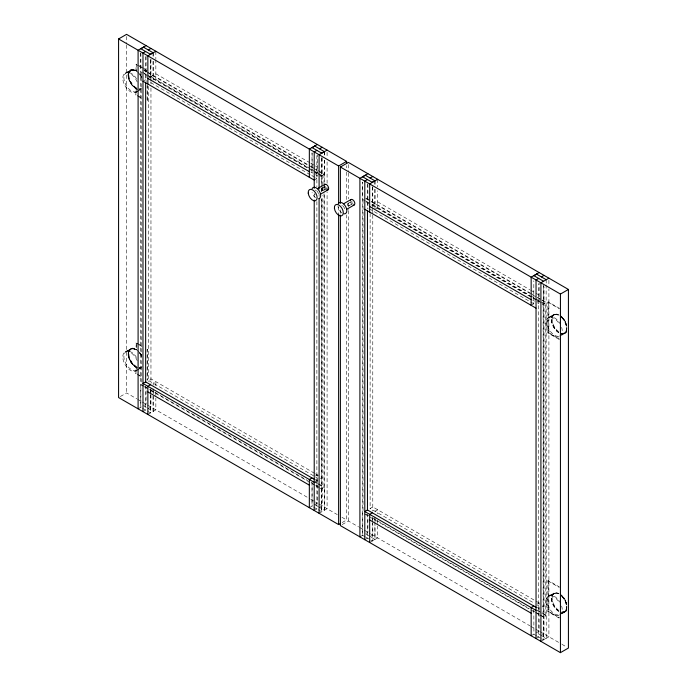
<?xml version="1.0" encoding="UTF-8"?>
<svg xmlns="http://www.w3.org/2000/svg" width="687" height="687" viewBox="0 0 687 687"><rect width="100%" height="100%" fill="white"/><g stroke="black" fill="none" stroke-linecap="round" stroke-linejoin="round"><path stroke-width="0.52" stroke-dasharray="3.44 2.58" d="M136.619 88.048A10.571 6.106 60 0 1 131.792 83.496L130.427 81.143A10.253 5.917 60 0 1 129.482 72.221L130.461 70.873L129.044 72.479A10.253 5.917 60 0 0 129.989 81.401L131.346 83.754A10.571 6.106 60 0 0 136.816 88.614M136.619 366.721A10.571 6.106 60 0 1 131.792 362.169L130.427 359.816A10.253 5.917 60 0 1 129.482 350.885L130.461 349.546L129.044 351.151A10.253 5.917 60 0 0 129.989 360.074L131.346 362.427A10.571 6.106 60 0 0 136.816 367.287M558.557 331.581A10.571 6.106 60 0 1 555.019 327.845L553.653 325.492A10.253 5.917 60 0 1 552.709 316.561L553.688 315.221L552.271 316.819A10.253 5.917 60 0 0 553.207 325.75L554.572 328.103A10.571 6.106 60 0 0 558.11 331.83M561.966 317.892A10.571 6.106 60 0 1 563.641 319.962L564.997 322.315A10.253 5.917 60 0 1 565.942 331.246L564.963 332.585L566.389 330.988M558.557 610.254A10.571 6.106 60 0 1 555.019 606.518L553.653 604.165A10.253 5.917 60 0 1 552.709 595.234L553.688 593.894L552.271 595.492A10.253 5.917 60 0 0 553.207 604.423L554.572 606.776A10.571 6.106 60 0 0 558.11 610.503M561.966 596.556A10.571 6.106 60 0 1 563.641 598.635L564.997 600.988A10.253 5.917 60 0 1 565.942 609.919L564.963 611.258L566.389 609.661M131.054 69.731L130.616 69.988L132.299 69.636L135.88 70.77L136.327 64.063L136.327 70.512L132.746 69.378L129.285 71.001A10.872 6.277 60 0 0 128.881 79.726L131.612 84.741L135.476 88.408L136.327 88.348L135.88 95.055L135.88 88.606M135.88 367.27L131.612 363.414L128.881 358.399A10.872 6.277 60 0 1 129.285 349.674L132.299 348.309L135.88 349.443L136.327 342.736L136.327 349.185L132.746 348.051L129.723 349.417A10.872 6.277 60 0 0 129.328 358.142L132.05 363.157L136.327 367.021L135.88 373.728L136.327 367.021M566.526 330.971A10.983 6.346 60 0 1 562.73 334.062L565.702 332.714A10.872 6.277 60 0 0 566.586 331.108M564.37 333.727L566.148 332.456A10.872 6.277 60 0 0 567.024 330.851M566.526 609.644A10.983 6.346 60 0 1 562.73 612.735L566.148 611.129A10.872 6.277 60 0 0 567.024 609.524M125.274 73.131L130.599 70.057M126.382 72.856L130.822 70.289M135.88 70.77L136.327 70.512M143.866 80.714L145.644 79.683M149.191 77.64L153.184 75.33M137.391 91.131L140.947 89.078A10.683 6.166 60 0 1 139.324 89.43M135.837 92.393L138.499 90.856M139.384 90.341L141.161 89.319A10.983 6.346 60 0 1 139.504 89.714M315.548 173.682L317.325 172.66L317.325 154.918M318.184 173.665L321.653 175.666L324.316 174.129L324.316 160.183M315.11 179.573L316.879 178.551L315.256 177.615M320.434 176.499L323.981 174.455L318.407 171.235M321.353 188.599L324.899 186.546M322.615 190.788L327.055 188.229M347.528 203.713L351.959 201.145M348.79 205.902L352.337 203.85M372.225 204.872L374.999 203.395M125.274 351.804L131.054 348.403M126.382 351.529L130.822 348.962M375.883 208.522L377.661 207.491L377.661 190.797M135.88 349.443L136.327 349.185M137.391 369.804L140.947 367.751A10.683 6.166 60 0 1 139.324 368.103M135.837 371.057L138.499 369.52M139.384 369.013L141.161 367.983A10.983 6.346 60 0 1 139.504 368.387M120.354 396.519L126.563 392.938L136.79 398.838M138.096 408.817L143.42 405.742L147.001 407.812M144.313 405.227L146.082 404.205L146.082 387.082M142.982 411.633L145.644 410.096L145.644 386.094M148.298 408.559L150.96 407.022L150.96 395.248M147.808 411.35L150.41 412.853L153.072 411.315L153.072 394.14M147.86 414.45L155.846 409.838L155.846 398.031M532.047 304.822L533.816 303.8L533.816 280.837M537.371 301.748L539.14 300.726L539.14 282.984M541.734 302.735L543.469 303.731L546.131 302.194L541.794 299.695M542.249 304.564L545.796 302.52L542.086 300.374M559.106 339.404L547.874 332.92L547.874 302.186L548.32 301.928L559.553 308.411M548.501 317.48L553.825 314.406M549.609 317.196L554.04 314.637M547.874 332.92L548.32 332.663L559.553 339.146M315.548 475.919L317.325 474.897L317.325 503.073L309.339 507.684M559.733 335.986L564.164 333.427M561.726 335.196L564.388 333.659M315.11 481.81L316.879 480.788L315.256 479.852M320.434 478.736L322.203 477.714L320.58 476.778M323.981 193.717L323.981 486.937L321.318 488.474L321.318 198.466M319.919 488.174L321.653 489.178L324.316 487.641L324.316 510.175M314.217 510.501L316.879 508.964L316.879 200.681M319.541 507.427L322.203 505.89L322.203 195.469M319.103 513.318L327.089 508.706L327.089 191.862M342.169 522.541L346.609 519.973L346.609 214.911M342.169 524.585L348.378 521.004L358.605 526.903M374.999 511.265L377.661 509.728L377.661 513.902M359.911 536.882L365.235 533.808M366.128 533.292L367.897 532.27L367.897 515.147M364.797 539.699L367.459 538.161L367.459 514.159M370.121 536.624L372.783 535.087L372.783 517.345M372.225 540.918L374.887 539.381L374.887 522.206M369.675 542.515L377.661 537.904L377.661 526.096M559.106 618.068L547.874 611.593L547.874 580.858L548.32 580.601L559.553 587.084M548.501 596.144L553.825 593.079M549.609 595.869L554.04 593.31M537.371 603.985L539.14 602.963L539.14 631.138L536.478 632.675L540.927 635.243M542.249 606.801L544.018 605.779L541.579 604.371M547.874 611.593L548.32 611.336L559.553 617.819M540.351 614.925L543.134 616.54L545.796 615.002L545.796 302.52M539.999 615.234L543.469 617.244L546.131 615.707L541.794 613.199M559.733 614.659L564.164 612.1M561.726 613.869L564.388 612.332M564.37 612.4L564.817 612.143L561.193 612.16M531.154 635.741L533.816 634.213M536.04 638.567L538.702 637.029L538.702 283.662M541.356 635.492L544.018 633.955L544.018 286.848M546.131 638.24L543.469 639.777L543.469 617.244M540.918 641.383L548.904 636.772L548.904 288.892M130.015 71.13L131.835 70.117A10.571 6.106 60 0 1 136.679 71.19M142.183 87.988L140.371 89.001A10.571 6.106 60 0 1 138.688 89.13M130.015 349.803L131.835 348.781A10.571 6.106 60 0 1 136.679 349.863M142.183 366.652L140.371 367.674A10.571 6.106 60 0 1 138.688 367.803M553.241 315.479L555.062 314.457A10.571 6.106 60 0 1 558.608 314.852M565.41 332.328L563.598 333.35A10.571 6.106 60 0 1 561.914 333.47M553.241 594.152L555.062 593.13A10.571 6.106 60 0 1 558.608 593.525M563.598 612.023L565.41 611.001M564.817 333.47L561.193 333.496M136.327 88.348L132.05 84.492L129.328 79.469A10.872 6.277 60 0 1 129.723 70.752M155.846 73.792L309.897 162.742M310.833 163.274L314.543 165.421M315.47 165.953L317.325 167.027M377.661 201.858L529.857 289.734M530.793 290.266L539.14 295.092M138.911 65.557L141.505 67.051M142.372 67.549L146.692 70.048M135.88 64.32L138.473 65.815M139.332 66.313L143.652 68.803M144.519 69.301L147.104 70.795M547.874 302.186L559.106 308.661M143.531 69.756L147.001 71.766M147.868 72.264L310.026 165.885M310.953 166.417L317.377 170.127M318.244 170.625L324.316 174.129M366.214 198.328L529.986 292.877M530.914 293.409L534.623 295.556M537.457 297.188L540.927 299.197M143.866 70.46L146.649 72.075M147.576 72.607L308.197 165.344M309.124 165.876L312.843 168.023M313.77 168.555L317.48 170.702M365.682 198.526L370.327 201.205M371.255 201.746L531.867 294.474M532.794 295.015L536.513 297.153M537.44 297.694L541.158 299.841M150.96 76.609L309.897 168.375M310.833 168.908L314.543 171.054M315.47 171.587L319.764 174.069M320.58 174.541L322.203 175.477M372.783 204.674L529.857 295.367M530.793 295.899L539.14 300.726M541.579 302.134L544.018 303.542M142.604 72.298L146.941 74.797M147.808 75.304L310.146 169.028M313.847 171.166L317.317 173.167M365.286 200.862L362.684 199.359L362.684 182.192M366.154 201.36L370.491 203.867M372.337 204.932L536.53 299.73M537.397 300.228L540.867 302.228M146.778 75.218L141.204 71.998L141.204 384.48L143.987 386.094M147.705 75.75L308.317 168.487M309.253 169.019L317.609 173.845M318.536 174.378L321.318 175.992L321.318 186.692M365.802 201.677L370.448 204.357M371.375 204.889L536.633 300.305M537.56 300.837L541.279 302.984M310.953 172.051L312.808 173.124M315.479 174.67L317.918 176.078M532.769 300.116L534.623 301.189M537.294 302.727L538.917 303.671M310.146 174.661L150.522 82.5L150.522 79.374M314.44 177.143L312.001 175.735L312.001 152.78M369.082 208.685L533.816 303.8M137.185 95.295L141.505 97.786M137.606 96.051L141.926 98.542M137.185 343.234L141.505 345.724M135.88 342.993L138.473 344.488M139.332 344.986L141.926 346.48M547.874 580.858L559.106 587.333M314.543 473.291L150.96 378.846L148.298 380.383L314.663 476.434M315.47 473.824L319.764 476.306M539.14 602.963L372.783 506.912L370.121 508.449L534.623 603.426M137.185 373.968L141.505 376.459M315.479 476.907L317.918 478.315M537.294 604.964L538.917 605.908M137.606 374.724L141.926 377.215M315.47 479.457L317.325 480.531M537.286 607.523L539.14 608.596M315.625 482.111L317.48 483.184M318.407 483.717L323.981 486.937M537.44 610.176L541.158 612.315M542.086 612.856L545.796 615.002M314.775 482.128L317.377 483.631M318.244 484.137L324.316 487.641M537.457 610.7L540.927 612.701M144.914 386.626L148.632 388.773M149.56 389.306L307.39 480.428M311.108 482.575L319.464 487.401M365.802 514.159L368.593 515.765M372.302 517.904L529.205 608.493M532.923 610.64L534.778 611.713M535.705 612.246L539.424 614.393M143.471 386.309L140.869 384.806L140.869 407.339M144.339 386.807L148.675 389.306M150.522 390.371L310.146 482.532M314.715 485.168L312.113 483.665L312.113 506.207M315.582 485.675L319.051 487.676M364.419 513.867L368.756 516.375M369.623 516.873L533.816 611.67M535.662 612.735L539.132 614.736M137.718 399.379L141.436 401.526M142.364 402.058L146.082 404.205M147.714 405.141L309.897 498.788M310.833 499.32L314.543 501.467M315.47 501.999L317.325 503.073M318.948 504.009L337.308 514.606M341.954 517.294L346.609 519.973M359.533 527.436L363.251 529.583M364.179 530.124L370.336 533.679M371.152 534.151L529.857 625.78M530.793 626.312L539.14 631.138M539.956 631.602L560.987 643.745M561.914 644.286L566.56 646.965M147.868 408.31L153.184 411.376L153.184 396.347M314.775 504.67L317.918 506.482M318.244 506.671L324.427 510.243L324.427 194.473M366.051 534.28L374.999 539.441L374.999 524.413M541.794 635.741L546.242 638.309L546.131 285.028M142.389 408.215L146.941 410.843M313.633 507.083L317.317 509.213M318.184 509.711L321.765 511.781L321.765 198.148M365.286 536.908L362.573 535.345L362.573 182.107M365.827 537.225L370.491 539.913M370.705 540.042L372.337 540.978L372.225 522.67M536.53 635.776L533.928 634.273L533.816 610.211M537.397 636.274L541.141 638.438M541.734 638.781L543.58 639.846L543.58 285.543M559.948 315.058L563.821 318.716L566.543 323.732M559.948 593.723L563.821 597.389L566.543 602.405M561.519 316.896L563.374 318.974L566.105 323.989A10.872 6.277 60 0 1 566.792 326.591M561.519 595.569L564.937 600.069L566.105 602.662A10.872 6.277 60 0 1 566.792 605.264M141.762 76.927L140.852 75.364A10.571 6.106 60 0 0 139.186 73.286M141.78 77.966L140.414 75.613A10.571 6.106 60 0 0 139.324 74.187M141.762 355.6L140.852 354.028A10.571 6.106 60 0 0 139.186 351.959M140.414 354.286L141.78 356.639M548.904 280.322L548.904 284.607M548.32 301.928L548.32 332.663M548.32 580.601L548.32 611.336M546.131 279.661L546.242 284.006M543.469 285.491L543.469 303.731M543.134 304.058L543.134 616.54M377.661 179.316L377.661 186.83M377.661 520.162L377.661 525.383M374.999 180.853L374.999 185.147M374.999 189.2L374.999 209.028M374.999 518.573L374.999 523.786M374.887 180.793L374.887 185.086M374.887 189.38L374.887 203.335M374.887 516.839L374.887 521.132M372.783 186.933L372.783 206.469M372.783 210.754L372.783 213.966M372.783 215.04L372.783 511.085M372.337 186.684L372.337 206.392M372.337 207.44L372.337 210.565M372.225 518.376L372.337 521.656M370.121 213.365L370.121 508.792M367.897 184.391L367.897 209.011M367.459 183.747L367.459 208.479M363.019 200.063L363.019 512.545M362.684 512.871L362.684 535.405M348.378 164.554L348.378 172.051M348.378 173.115L348.378 198.809M348.378 203.086L348.378 209.509M348.378 210.583L348.378 521.004M346.609 165.67L346.609 167.808M346.609 172.094L346.609 202.064M340.391 209.844L340.391 215.194M338.622 206.675L338.622 214.172M327.089 152.265L327.089 157.615M327.089 161.892L327.089 183.3M327.089 187.585L327.089 190.797M324.427 151.655L324.427 155.94M324.427 160.217L324.427 182.699M324.427 183.773L324.427 190.187M324.316 151.595L324.316 155.889M323.981 174.455L323.981 185.155M323.981 186.229L323.981 192.643M322.203 157.735L322.203 185.834M322.203 186.907L322.203 191.192M321.765 157.478L321.765 184.236M321.765 188.513L321.765 192.798M321.653 158.499L321.653 175.666M321.653 489.178L321.653 511.712M321.318 187.757L321.318 192.042M319.103 194.335L319.103 196.473M316.879 155.597L316.879 186.77M314.217 193.657L314.217 199.007M312.113 152.986L312.113 170.161M312.001 482.145L312.001 506.147M155.846 51.259L155.846 58.764M155.846 59.606L155.846 79.426M155.846 385.836L155.846 381.663L153.184 383.2L153.184 385.081M155.846 392.097L155.846 397.318M153.184 52.787L153.184 57.081M153.184 61.143L153.184 80.027M153.184 390.508L153.184 395.721M153.072 52.727L153.072 57.021M153.072 61.315L153.072 75.269L150.41 76.807L150.41 59.632M153.072 388.773L153.072 393.067M150.96 58.876L150.96 80.551M150.96 81.616L150.96 83.762M150.96 88.039L150.96 383.475M150.96 388.825L150.96 394.175M150.522 59.546L150.522 78.327M150.522 388.911L150.522 394.132M150.522 394.664L150.522 412.913M150.41 390.31L150.41 393.531M150.41 394.604L150.41 412.853M148.298 86.364L148.298 381.8M147.55 85.386L147.55 101.281L147.104 101.539L147.104 85.635M146.082 56.325L146.082 82.011M145.644 56.729L145.644 80.413M140.869 53.054L140.869 71.293M140.758 52.976L140.758 407.279M126.563 36.488L126.563 43.985M126.563 45.05L126.563 392.938M315.591 197.77A6.32 3.65 60 0 1 312.07 192.558M315.101 194.61A3.16 1.821 60 0 1 314.637 193.932M315.101 190.144A3.16 1.821 60 0 1 316.218 190.445M316.793 190.866A3.16 1.821 60 0 1 318.373 194.936M326.419 189.715A3.16 1.821 60 0 1 324.264 186.555M327.192 188.092A1.262 0.73 60 0 1 326.076 187.886A1.262 0.73 60 0 1 325.561 186.366M321.207 188.727A1.262 0.73 60 0 1 322.718 189.526A1.262 0.73 60 0 1 322.143 190.797A1.262 0.73 60 0 1 321.121 188.925M140.809 367.416A10.571 6.106 60 0 1 139.135 367.545M131.389 349.039A10.571 6.106 60 0 1 136.232 350.121M139.324 352.86A10.571 6.106 60 0 1 140.414 354.286M136.507 370.31A10.683 6.166 60 0 1 125.987 363.801A10.683 6.166 60 0 1 126.065 351.692A10.683 6.166 60 0 1 136.584 357.498M137.46 367.794A10.683 6.166 60 0 1 128.349 354.707A10.683 6.166 60 0 1 136.266 349.872M138.817 352.019A10.683 6.166 60 0 1 141.479 355.746M140.809 88.743A10.571 6.106 60 0 1 139.135 88.872M131.389 70.375A10.571 6.106 60 0 1 136.232 71.448M136.507 91.637A10.683 6.166 60 0 1 125.987 85.128A10.683 6.166 60 0 1 126.065 73.02A10.683 6.166 60 0 1 136.584 78.833M137.46 89.121A10.683 6.166 60 0 1 128.349 76.042A10.683 6.166 60 0 1 136.266 71.199M138.817 73.346A10.683 6.166 60 0 1 141.479 77.073M137.134 370.01A10.983 6.346 60 0 1 125.335 365.063A10.983 6.346 60 0 1 125.79 351.589A10.983 6.346 60 0 1 137.426 361.216M137.606 368.103A10.983 6.346 60 0 1 128.46 351.418A10.983 6.346 60 0 1 141.582 355.548M137.134 91.337A10.983 6.346 60 0 1 125.335 86.39A10.983 6.346 60 0 1 125.79 72.925A10.983 6.346 60 0 1 137.426 82.543M137.606 89.43A10.983 6.346 60 0 1 128.46 72.745A10.983 6.346 60 0 1 141.582 76.884M341.851 212.944A6.32 3.65 60 0 1 337.97 206.298M341.808 205.31A3.16 1.821 60 0 1 342.392 205.55M342.968 205.971A3.16 1.821 60 0 1 344.324 210.54M352.019 204.4A3.16 1.821 60 0 1 350.439 201.66M353.041 203.395A1.262 0.73 60 0 1 351.821 202.313A1.262 0.73 60 0 1 352.148 201.093M566.586 609.781A10.872 6.277 60 0 1 565.702 611.387M566.792 604.835A10.253 5.917 60 0 0 565.444 600.73L564.079 598.377A10.571 6.106 60 0 0 560.54 594.65M564.036 611.765A10.571 6.106 60 0 1 562.361 611.885M563.598 612.023A10.571 6.106 60 0 1 561.914 612.143M554.615 593.388A10.571 6.106 60 0 1 558.162 593.774M558.11 615.011A10.683 6.166 60 0 1 548.269 606.209A10.683 6.166 60 0 1 550.115 595.681A10.683 6.166 60 0 1 560.274 602.654M561.665 606.02A10.683 6.166 60 0 1 561.013 613.663M561.425 595.749A10.683 6.166 60 0 1 566.629 606.355A10.683 6.166 60 0 1 562.541 612.452M558.72 611.19A10.683 6.166 60 0 1 551.558 598.283A10.683 6.166 60 0 1 558.832 593.834M566.792 326.162A10.253 5.917 60 0 0 565.444 322.057L564.079 319.704A10.571 6.106 60 0 0 560.54 315.977M564.036 333.092A10.571 6.106 60 0 1 562.361 333.221M554.615 314.715A10.571 6.106 60 0 1 558.162 315.11M558.11 336.338A10.683 6.166 60 0 1 548.269 327.536A10.683 6.166 60 0 1 550.115 317.008A10.683 6.166 60 0 1 560.274 323.981M561.665 327.347A10.683 6.166 60 0 1 561.013 334.99M561.425 317.076A10.683 6.166 60 0 1 566.646 328.824A10.683 6.166 60 0 1 560.686 333.47M558.72 332.517A10.683 6.166 60 0 1 551.558 319.61A10.683 6.166 60 0 1 558.832 315.161M559.063 615.406A10.983 6.346 60 0 1 548.235 608.862A10.983 6.346 60 0 1 548.183 596.325A10.983 6.346 60 0 1 559.003 602.147M558.806 611.499A10.983 6.346 60 0 1 551.335 598.265A10.983 6.346 60 0 1 558.729 593.525M561.399 595.457A10.983 6.346 60 0 1 566.869 607.531M559.063 336.733A10.983 6.346 60 0 1 548.235 330.189A10.983 6.346 60 0 1 548.183 317.652A10.983 6.346 60 0 1 559.003 323.474M558.806 332.826A10.983 6.346 60 0 1 551.335 319.592A10.983 6.346 60 0 1 558.729 314.852M561.399 316.784A10.983 6.346 60 0 1 566.869 328.858M147.55 349.219L147.104 349.468L147.104 380.212L147.55 379.954L147.55 349.219M347.261 204.288A1.262 0.73 60 0 0 348.601 205.954A1.262 0.73 60 0 0 348.601 204.168A1.262 0.73 60 0 0 347.261 204.288"/><path stroke-width="1.03" d="M340.391 523.563L338.622 524.585L118.576 397.55L118.576 38.961L126.563 34.35L346.609 161.393L346.609 163.532M146.082 45.617L138.096 50.228L138.096 408.817M140.869 48.76L143.531 47.223M145.644 51.508L142.982 53.045L142.982 411.633M148.298 49.971L150.96 48.434M150.41 54.264L153.072 52.727M155.846 51.259L147.86 55.862L147.86 84.037M317.325 144.485L309.339 149.096L309.339 177.272M312.113 147.619L314.775 146.082M316.879 150.376L314.217 151.913L314.217 188.307M319.541 148.839L322.203 147.301M321.653 153.132L324.316 151.595M327.089 150.118L319.103 154.73L319.103 188.985M118.576 38.961L338.622 165.996L346.609 161.393M340.391 203.421L340.391 167.027L348.378 162.415L568.424 289.45L568.424 648.039L560.437 652.65L340.391 525.607L340.391 215.194M317.42 188.676L324.839 184.391M320.58 194.155L328 189.87M367.897 173.682L359.911 178.294L359.911 536.882M362.684 176.825L365.347 175.288M367.459 179.573L364.797 181.11L364.797 539.699M370.121 178.036L372.783 176.499M372.225 182.33L374.887 180.793M377.661 179.316L369.675 183.927L369.675 212.103M343.594 203.79L351.014 199.505M346.755 209.26L354.174 204.984M150.522 384.737L147.86 386.274L147.86 414.45M539.14 272.55L531.154 277.162L531.154 305.337M533.928 275.685L536.59 274.147M538.702 278.441L536.04 279.978L536.04 638.567M541.356 276.904L544.018 275.367M548.904 278.183L540.918 282.795L540.918 641.383M340.391 167.027L560.437 294.062L568.424 289.45M312.001 477.972L309.339 479.509L309.339 507.684M372.337 512.803L369.675 514.34L369.675 542.515M533.816 606.037L531.154 607.574L531.154 635.741M143.42 47.154L153.184 52.787M314.663 146.022L324.427 151.655M365.235 175.219L374.999 180.853M536.478 274.087L546.242 279.721M140.758 48.691L150.522 54.325M312.001 147.559L321.765 153.192M362.573 176.757L372.337 182.39M533.816 275.624L543.58 281.258M147.86 78.404L309.339 171.638M369.675 206.469L531.154 299.704M142.982 81.221L314.217 180.088M364.797 209.286L536.04 308.154M314.44 479.38L145.644 381.92L142.982 383.458L314.217 482.326M536.255 607.445L367.459 509.986L364.797 511.523L536.04 610.391M147.86 391.908L309.339 485.142M369.675 519.973L531.154 613.208M560.437 294.062L560.437 652.65M367.459 210.617L367.459 510.329M338.622 165.996L338.622 203.464M338.622 214.172L338.622 524.585M319.103 198.62L319.103 513.318M314.217 200.08L314.217 510.501M145.644 82.552L145.644 382.264M312.104 188.624A6.32 3.65 60 0 1 318.974 190.548A6.32 3.65 60 0 1 318.905 198.698M324.264 185.215A3.16 1.821 60 0 1 328 186.22A3.16 1.821 60 0 1 326.995 189.956M338.244 203.807A6.32 3.65 60 0 1 345.518 206.255A6.32 3.65 60 0 1 344.144 213.889M350.439 200.329A3.16 1.821 60 0 1 354.174 201.334A3.16 1.821 60 0 1 353.17 205.07M308.231 193.133A6.32 3.65 60 0 0 315.359 200.75A6.32 3.65 60 0 0 314.414 191.33A6.32 3.65 60 0 0 308.231 193.133M334.414 208.35A6.32 3.65 60 0 0 341.594 215.838A6.32 3.65 60 0 0 340.512 206.358A6.32 3.65 60 0 0 334.414 208.35"/></g></svg>
